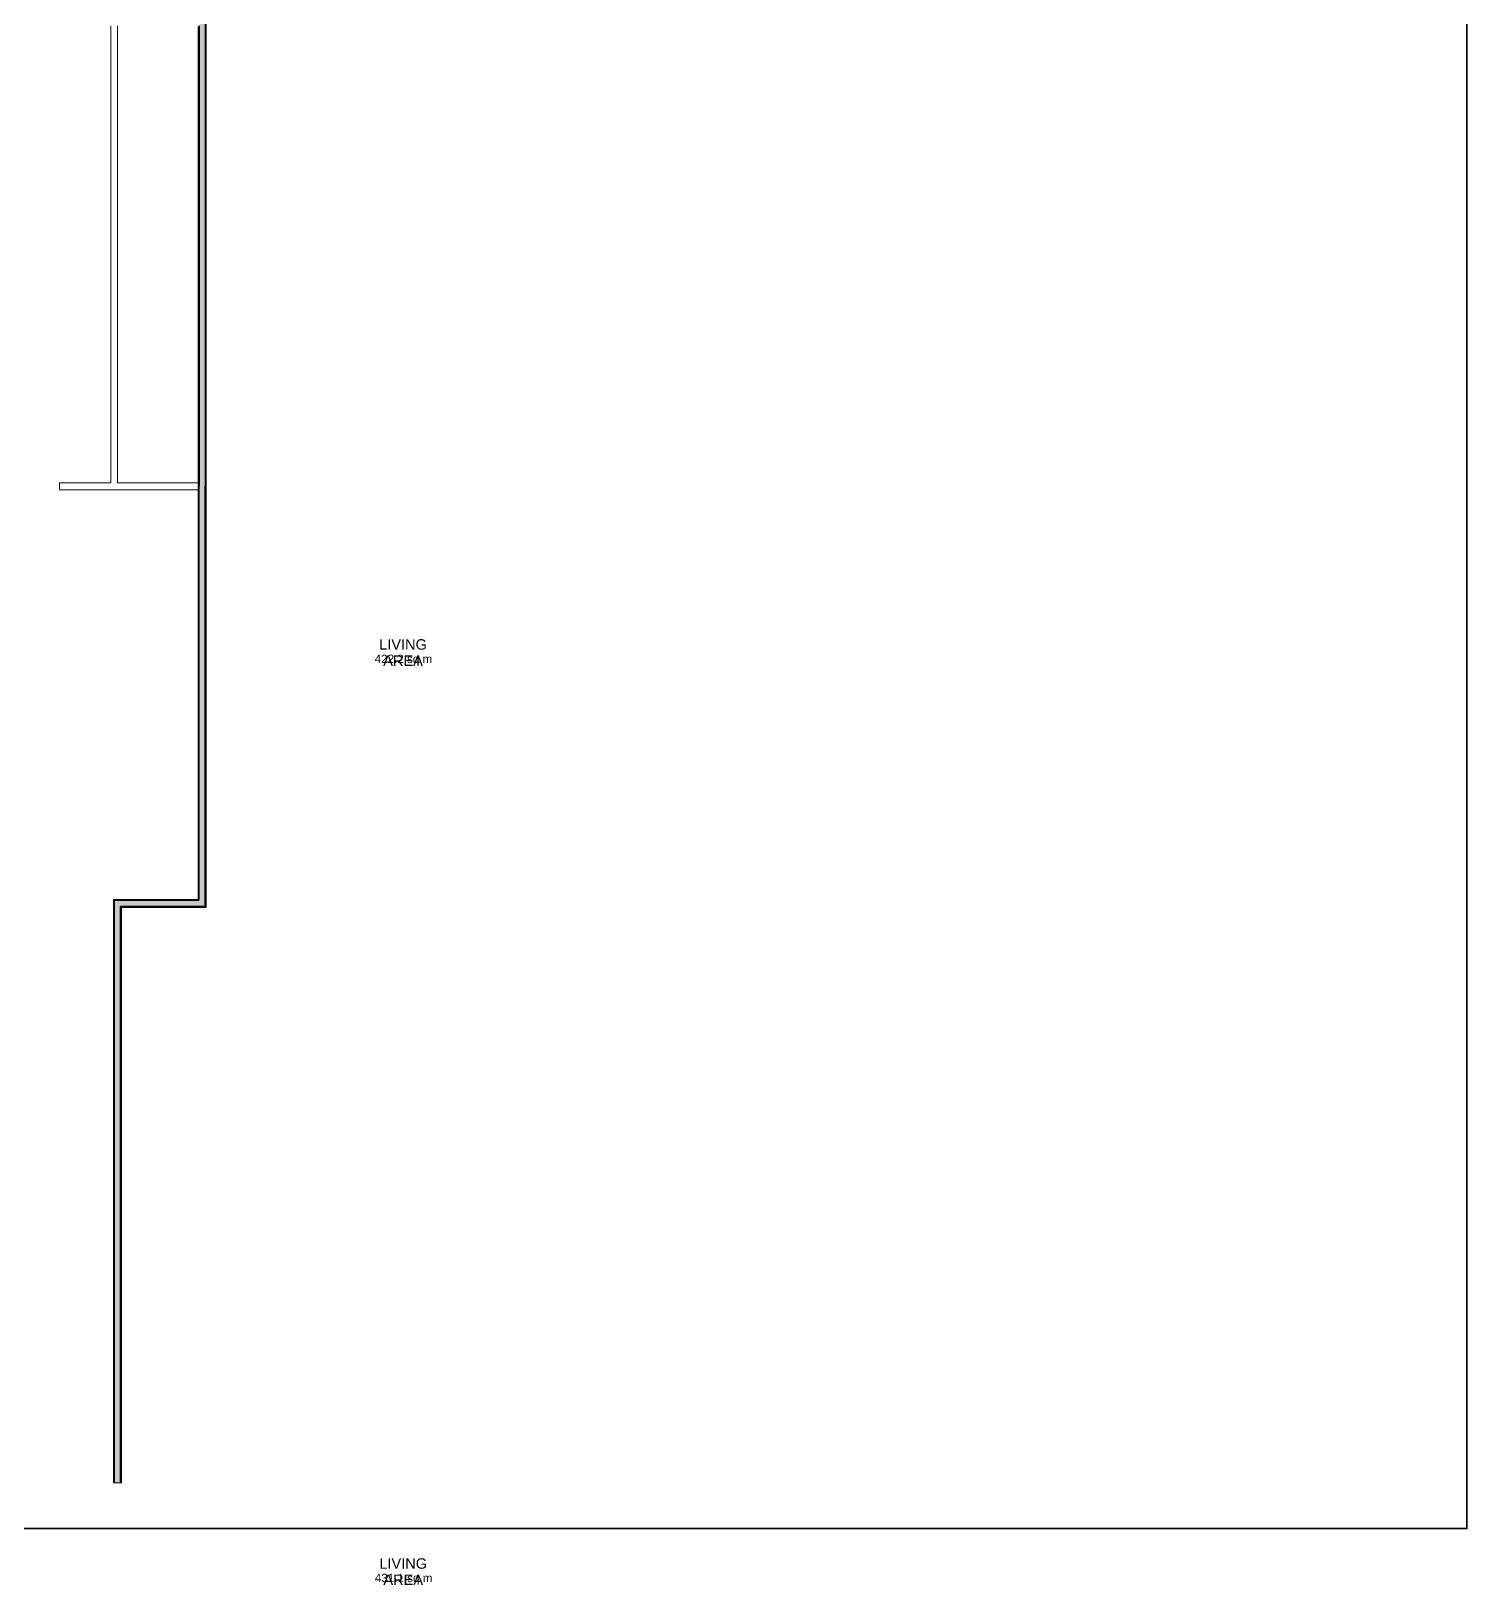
# Model space of a CAD drawing. Header units: inches. Extents: x -2190 to 40245, y -11272 to 33470.
# Drawn here: x 18038 to 38710, y -11272 to 11099 of the extents above; entities that cross this region are included whole.
import ezdxf

# ---------------------------------------------------------------- set-up
doc = ezdxf.new("R2010")
doc.units = ezdxf.units.IN
doc.header["$LTSCALE"] = 96
doc.header["$MEASUREMENT"] = 0
for name, color, linetype, lineweight, true_color in [('Room Labels-1', 7, 'Continuous', 18, 0x008080), ('Room Labels-2', 7, 'Continuous', 18, 0x008080), ('Rooms_ Interior Dimensions-1', 7, 'Continuous', 18, 0x008080), ('Rooms_ Interior Dimensions-2', 7, 'Continuous', 18, 0x008080), ('Terrain Perimeter-1', 7, 'Continuous', 35, 0x000000), ('Walls_  Normal-1', 7, 'Continuous', 35, 0x000000), ('Walls_  Normal-Ext T_Frame - 600 OC - Int_PB Ext_WRC cladding-L1-1', 7, 'Continuous', 35, 0x000000), ('Walls_  Normal-Ext T_Frame - 600 OC - Int_PB Ext_WRC cladding-L2-1', 7, 'Continuous', 35, 0x000000), ('Walls_  Normal-Ext T_Frame - 600 OC - Int_PB Ext_WRC cladding-L3-1', 7, 'Continuous', 35, 0x000000), ('Walls_  Normal-Ext T_Frame - 600 OC - Int_PB Ext_WRC cladding-L4-1', 7, 'Continuous', 35, 0x000000), ('Walls_  Railings-1', 7, 'Continuous', 18, 0x000000)]:
    doc.layers.add(name, color=color, linetype=linetype, lineweight=lineweight, true_color=true_color)

msp = doc.modelspace()

# ---------------------------------------------------------------- linework, layer by layer
at = {"layer": 'Terrain Perimeter-1'}
msp.add_lwpolyline([(38709.6, 33470), (38709.6, -10460), (-2190.4, -10460), (-2190.4, 33470)], close=True, dxfattribs=at)
at = {"layer": 'Walls_  Normal-1', "color": 8, "true_color": 0x808080}
for points in [[(20460, 4546), (20460, 13416), (20550, 4546), (20550, 13326)], [(20545, 4546), (20545, -1504), (20455, 4546), (20455, -1414)], [(20545, -1504), (19323.7, -1504), (20455, -1414), (19233.7, -1414)], [(19323.7, -1504), (19323.7, -9804), (19233.7, -1414), (19233.7, -9804)]]:
    msp.add_solid(points, dxfattribs=at)
at = {"layer": 'Walls_  Normal-1', "color": 1, "true_color": 0xff0000}
for points in [[(20445, 4546), (20445, 11166), (20460, 4546), (20460, 11176)], [(20560, 4546), (20560, -1519), (20545, 4546), (20545, -1504)], [(20560, -1519), (19338.7, -1519), (20545, -1504), (19323.7, -1504)], [(19338.7, -1519), (19338.7, -9804), (19323.7, -1504), (19323.7, -9804)]]:
    msp.add_solid(points, dxfattribs=at)
at = {"layer": 'Walls_  Normal-Ext T_Frame - 600 OC - Int_PB Ext_WRC cladding-L1-1', "color": 18, "linetype": 'Continuous', "lineweight": 0, "true_color": 0x000000}
for p, q in [((20445, 11166), (20445, 4546)), ((20560, -1519), (20560, 4546)), ((19338.7, -1519), (20560, -1519)), ((19338.7, -9804), (19338.7, -1519)), ((19223.7, -9804), (19338.7, -9804))]:
    msp.add_line(p, q, dxfattribs=at)
at = {"layer": 'Walls_  Normal-Ext T_Frame - 600 OC - Int_PB Ext_WRC cladding-L2-1', "color": 18, "linetype": 'Continuous', "lineweight": 35, "true_color": 0x000000}
for p, q in [((20460, 11176), (20460, 4546)), ((20545, -1504), (20545, 4546)), ((19323.7, -1504), (20545, -1504)), ((19323.7, -9804), (19323.7, -1504))]:
    msp.add_line(p, q, dxfattribs=at)
at = {"layer": 'Walls_  Normal-Ext T_Frame - 600 OC - Int_PB Ext_WRC cladding-L3-1', "color": 18, "linetype": 'Continuous', "lineweight": 35, "true_color": 0x000000}
for p, q in [((20550, 4546), (20550, 13326)), ((20455, 4546), (20455, -1414)), ((20455, -1414), (19233.7, -1414)), ((19233.7, -1414), (19233.7, -9804))]:
    msp.add_line(p, q, dxfattribs=at)
at = {"layer": 'Walls_  Normal-Ext T_Frame - 600 OC - Int_PB Ext_WRC cladding-L4-1', "color": 18, "linetype": 'Continuous', "lineweight": 0, "true_color": 0x000000}
for p, q in [((20560, 4546), (20560, 13316)), ((20445, 4546), (20445, -1404)), ((20445, -1404), (19223.7, -1404)), ((19223.7, -1404), (19223.7, -9804))]:
    msp.add_line(p, q, dxfattribs=at)
at = {"layer": 'Walls_  Railings-1'}
for p, q in [((19184.3, 11176), (19184.3, 4596)), ((19284.3, 4596), (19284.3, 11176)), ((18447.5, 4596), (18447.5, 4496)), ((18447.5, 4596), (18447.5, 4496)), ((19184.3, 4596), (18447.5, 4596)), ((18447.5, 4496), (20455, 4496)), ((20460, 4596), (19284.3, 4596))]:
    msp.add_line(p, q, dxfattribs=at)

# ---------------------------------------------------------------- texts
at = {"layer": 'Room Labels-1', "color": 136, "lineweight": 18, "true_color": 0x008080, "char_height": 150, "width": 1302, "attachment_point": 8}
for s, insert in [('\\fArial|b0|i0|c0|p0;LIVING', (23396.1, -11041.1)), ('\\fArial|b0|i0|c0|p0;AREA', (23396.1, -11272.1))]:
    msp.add_mtext(s, dxfattribs=dict(at, insert=insert))
at = {"layer": 'Room Labels-2', "color": 136, "lineweight": 18, "true_color": 0x008080, "char_height": 150, "width": 1302, "attachment_point": 8}
for s, insert in [('\\fArial|b0|i0|c0|p0;LIVING', (23393.6, 2191.4)), ('\\fArial|b0|i0|c0|p0;AREA', (23393.6, 1960.4))]:
    msp.add_mtext(s, dxfattribs=dict(at, insert=insert))
at = {"layer": 'Rooms_ Interior Dimensions-1', "color": 136, "lineweight": 0, "true_color": 0x008080, "insert": (22986.9, -11267.8), "char_height": 120, "width": 938.4, "attachment_point": 7}
msp.add_mtext('\\fArial|b0|i0|c0|p0;431.1 sq m', dxfattribs=at)
at = {"layer": 'Rooms_ Interior Dimensions-2', "color": 136, "lineweight": 0, "true_color": 0x008080, "insert": (22984.4, 1964.7), "char_height": 120, "width": 938.4, "attachment_point": 7}
msp.add_mtext('\\fArial|b0|i0|c0|p0;422.2 sq m', dxfattribs=at)

doc.saveas('drawing.dxf')
